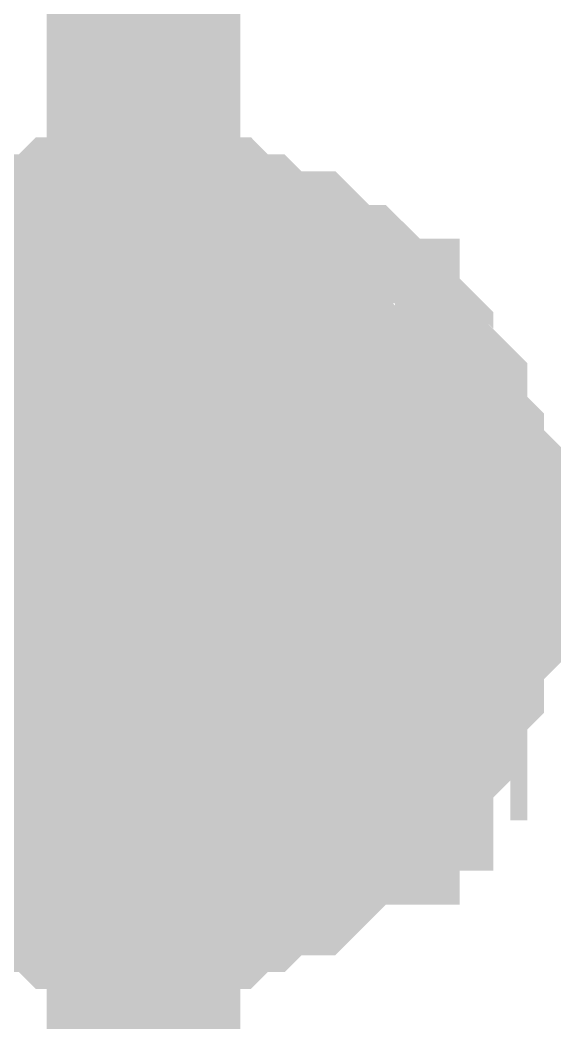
# Model space of a CAD drawing. Header units: inches. Extents: x 0 to 841, y 0 to 594.
# Drawn here: x 424.83 to 425.667, y 121.775 to 123.328 of the extents above; entities that cross this region are included whole.
import ezdxf

# ---------------------------------------------------------------- set-up
doc = ezdxf.new("R2010")
doc.units = ezdxf.units.IN
doc.layers.add('Sheet', color=255, linetype='Continuous')

msp = doc.modelspace()

# ---------------------------------------------------------------- linework, layer by layer
at = {"layer": 'Sheet'}
for points in [[(425.0207, 142.49, 0.2997, 0.2997, 0), (425.0207, 137.499, 0.2997, 0.2997, 0), (425.0207, 132.482, 0.2997, 0.2997, 0), (425.0207, 127.491, 0.2997, 0.2997, 0), (425.0207, 122.5001, 0.2997, 0.2997, 0), (425.0207, 117.483, 0.2997, 0.2997, 0), (425.0207, 112.4921, 0.2997, 0.2997, 0), (422.5121, 112.4921, 0.2997, 0.2997, 0)], [(424.6548, 122.8398, 0.2997, 0.2997, 0), (424.681, 122.8659, 0.2997, 0.2997, 0), (424.681, 122.892, 0.2997, 0.2997, 0), (424.7071, 122.892, 0.2997, 0.2997, 0), (424.7332, 122.9182, 0.2997, 0.2997, 0), (424.7594, 122.9182, 0.2997, 0.2997, 0), (424.7594, 122.9443, 0.2997, 0.2997, 0), (424.7855, 122.9443, 0.2997, 0.2997, 0), (424.8116, 122.9443, 0.2997, 0.2997, 0), (424.8377, 122.9704, 0.2997, 0.2997, 0), (424.8639, 122.9704, 0.2997, 0.2997, 0), (424.89, 122.9704, 0.2997, 0.2997, 0), (424.9161, 122.9966, 0.2997, 0.2997, 0), (424.9423, 122.9966, 0.2997, 0.2997, 0), (424.9684, 122.9966, 0.2997, 0.2997, 0), (424.9945, 122.9966, 0.2997, 0.2997, 0), (425.0207, 122.9966, 0.2997, 0.2997, 0)], [(424.6548, 122.8398, 0.2997, 0.2997, 0), (424.681, 122.8659, 0.2997, 0.2997, 0), (424.681, 122.892, 0.2997, 0.2997, 0), (424.7071, 122.892, 0.2997, 0.2997, 0), (424.7332, 122.9182, 0.2997, 0.2997, 0), (424.7594, 122.9182, 0.2997, 0.2997, 0), (424.7594, 122.9443, 0.2997, 0.2997, 0), (424.7855, 122.9443, 0.2997, 0.2997, 0), (424.8116, 122.9443, 0.2997, 0.2997, 0), (424.8377, 122.9704, 0.2997, 0.2997, 0), (424.8639, 122.9704, 0.2997, 0.2997, 0), (424.89, 122.9704, 0.2997, 0.2997, 0), (424.9161, 122.9966, 0.2997, 0.2997, 0), (424.9423, 122.9966, 0.2997, 0.2997, 0), (424.9684, 122.9966, 0.2997, 0.2997, 0), (424.9945, 122.9966, 0.2997, 0.2997, 0), (425.0207, 122.9966, 0.2997, 0.2997, 0)], [(424.6548, 122.8398, 0.2997, 0.2997, 0), (424.681, 122.8659, 0.2997, 0.2997, 0), (424.681, 122.892, 0.2997, 0.2997, 0), (424.7071, 122.892, 0.2997, 0.2997, 0), (424.7332, 122.9182, 0.2997, 0.2997, 0), (424.7594, 122.9182, 0.2997, 0.2997, 0), (424.7594, 122.9443, 0.2997, 0.2997, 0), (424.7855, 122.9443, 0.2997, 0.2997, 0), (424.8116, 122.9443, 0.2997, 0.2997, 0), (424.8377, 122.9704, 0.2997, 0.2997, 0), (424.8639, 122.9704, 0.2997, 0.2997, 0), (424.89, 122.9704, 0.2997, 0.2997, 0), (424.9161, 122.9966, 0.2997, 0.2997, 0), (424.9423, 122.9966, 0.2997, 0.2997, 0), (424.9684, 122.9966, 0.2997, 0.2997, 0), (424.9945, 122.9966, 0.2997, 0.2997, 0), (425.0207, 122.9966, 0.2997, 0.2997, 0)], [(424.6548, 122.8398, 0.2997, 0.2997, 0), (424.681, 122.8659, 0.2997, 0.2997, 0), (424.681, 122.892, 0.2997, 0.2997, 0), (424.7071, 122.892, 0.2997, 0.2997, 0), (424.7332, 122.9182, 0.2997, 0.2997, 0), (424.7594, 122.9182, 0.2997, 0.2997, 0), (424.7594, 122.9443, 0.2997, 0.2997, 0), (424.7855, 122.9443, 0.2997, 0.2997, 0), (424.8116, 122.9443, 0.2997, 0.2997, 0), (424.8377, 122.9704, 0.2997, 0.2997, 0), (424.8639, 122.9704, 0.2997, 0.2997, 0), (424.89, 122.9704, 0.2997, 0.2997, 0), (424.9161, 122.9966, 0.2997, 0.2997, 0), (424.9423, 122.9966, 0.2997, 0.2997, 0), (424.9684, 122.9966, 0.2997, 0.2997, 0), (424.9945, 122.9966, 0.2997, 0.2997, 0), (425.0207, 122.9966, 0.2997, 0.2997, 0)], [(425.0207, 122.9966, 0.2997, 0.2997, 0), (425.0207, 122.9966, 0.2997, 0.2997, 0)], [(425.0207, 122.9966, 0.2997, 0.2997, 0), (425.0468, 122.9966, 0.2997, 0.2997, 0), (425.0729, 122.9966, 0.2997, 0.2997, 0), (425.0991, 122.9966, 0.2997, 0.2997, 0), (425.1252, 122.9966, 0.2997, 0.2997, 0), (425.1513, 122.9704, 0.2997, 0.2997, 0), (425.1513, 122.9704, 0.2997, 0.2997, 0), (425.1774, 122.9704, 0.2997, 0.2997, 0), (425.2036, 122.9443, 0.2997, 0.2997, 0), (425.2297, 122.9443, 0.2997, 0.2997, 0), (425.2558, 122.9443, 0.2997, 0.2997, 0), (425.282, 122.9182, 0.2997, 0.2997, 0), (425.282, 122.9182, 0.2997, 0.2997, 0), (425.3081, 122.892, 0.2997, 0.2997, 0), (425.3342, 122.892, 0.2997, 0.2997, 0), (425.3604, 122.8659, 0.2997, 0.2997, 0), (425.3604, 122.8398, 0.2997, 0.2997, 0), (425.3865, 122.8398, 0.2997, 0.2997, 0), (425.4126, 122.8137, 0.2997, 0.2997, 0), (425.4126, 122.7875, 0.2997, 0.2997, 0), (425.4388, 122.7614, 0.2997, 0.2997, 0), (425.4388, 122.7614, 0.2997, 0.2997, 0), (425.4649, 122.7353, 0.2997, 0.2997, 0), (425.4649, 122.7091, 0.2997, 0.2997, 0), (425.4649, 122.683, 0.2997, 0.2997, 0), (425.491, 122.6569, 0.2997, 0.2997, 0), (425.491, 122.6307, 0.2997, 0.2997, 0), (425.491, 122.6307, 0.2997, 0.2997, 0), (425.5172, 122.6046, 0.2997, 0.2997, 0), (425.5172, 122.5785, 0.2997, 0.2997, 0), (425.5172, 122.5523, 0.2997, 0.2997, 0), (425.5172, 122.5262, 0.2997, 0.2997, 0), (425.5172, 122.5001, 0.2997, 0.2997, 0)], [(425.0207, 122.9966, 0.2997, 0.2997, 0), (425.0207, 122.9966, 0.2997, 0.2997, 0)], [(425.0207, 122.9966, 0.2997, 0.2997, 0), (425.0468, 122.9966, 0.2997, 0.2997, 0), (425.0729, 122.9966, 0.2997, 0.2997, 0), (425.0991, 122.9966, 0.2997, 0.2997, 0), (425.1252, 122.9966, 0.2997, 0.2997, 0), (425.1513, 122.9704, 0.2997, 0.2997, 0), (425.1513, 122.9704, 0.2997, 0.2997, 0), (425.1774, 122.9704, 0.2997, 0.2997, 0), (425.2036, 122.9443, 0.2997, 0.2997, 0), (425.2297, 122.9443, 0.2997, 0.2997, 0), (425.2558, 122.9443, 0.2997, 0.2997, 0), (425.282, 122.9182, 0.2997, 0.2997, 0), (425.282, 122.9182, 0.2997, 0.2997, 0), (425.3081, 122.892, 0.2997, 0.2997, 0), (425.3342, 122.892, 0.2997, 0.2997, 0), (425.3604, 122.8659, 0.2997, 0.2997, 0), (425.3604, 122.8398, 0.2997, 0.2997, 0), (425.3865, 122.8398, 0.2997, 0.2997, 0), (425.4126, 122.8137, 0.2997, 0.2997, 0), (425.4126, 122.7875, 0.2997, 0.2997, 0), (425.4388, 122.7614, 0.2997, 0.2997, 0), (425.4388, 122.7614, 0.2997, 0.2997, 0), (425.4649, 122.7353, 0.2997, 0.2997, 0), (425.4649, 122.7091, 0.2997, 0.2997, 0), (425.4649, 122.683, 0.2997, 0.2997, 0), (425.491, 122.6569, 0.2997, 0.2997, 0), (425.491, 122.6307, 0.2997, 0.2997, 0), (425.491, 122.6307, 0.2997, 0.2997, 0), (425.5172, 122.6046, 0.2997, 0.2997, 0), (425.5172, 122.5785, 0.2997, 0.2997, 0), (425.5172, 122.5523, 0.2997, 0.2997, 0), (425.5172, 122.5262, 0.2997, 0.2997, 0), (425.5172, 122.5001, 0.2997, 0.2997, 0)], [(425.0207, 122.9966, 0.2997, 0.2997, 0), (425.0207, 122.9966, 0.2997, 0.2997, 0)], [(425.0207, 122.9966, 0.2997, 0.2997, 0), (425.0468, 122.9966, 0.2997, 0.2997, 0), (425.0729, 122.9966, 0.2997, 0.2997, 0), (425.0991, 122.9966, 0.2997, 0.2997, 0), (425.1252, 122.9966, 0.2997, 0.2997, 0), (425.1513, 122.9704, 0.2997, 0.2997, 0), (425.1513, 122.9704, 0.2997, 0.2997, 0), (425.1774, 122.9704, 0.2997, 0.2997, 0), (425.2036, 122.9443, 0.2997, 0.2997, 0), (425.2297, 122.9443, 0.2997, 0.2997, 0), (425.2558, 122.9443, 0.2997, 0.2997, 0), (425.282, 122.9182, 0.2997, 0.2997, 0), (425.282, 122.9182, 0.2997, 0.2997, 0), (425.3081, 122.892, 0.2997, 0.2997, 0), (425.3342, 122.892, 0.2997, 0.2997, 0), (425.3604, 122.8659, 0.2997, 0.2997, 0), (425.3604, 122.8398, 0.2997, 0.2997, 0), (425.3865, 122.8398, 0.2997, 0.2997, 0), (425.4126, 122.8137, 0.2997, 0.2997, 0), (425.4126, 122.7875, 0.2997, 0.2997, 0), (425.4388, 122.7614, 0.2997, 0.2997, 0), (425.4388, 122.7614, 0.2997, 0.2997, 0), (425.4649, 122.7353, 0.2997, 0.2997, 0), (425.4649, 122.7091, 0.2997, 0.2997, 0), (425.4649, 122.683, 0.2997, 0.2997, 0), (425.491, 122.6569, 0.2997, 0.2997, 0), (425.491, 122.6307, 0.2997, 0.2997, 0), (425.491, 122.6307, 0.2997, 0.2997, 0), (425.5172, 122.6046, 0.2997, 0.2997, 0), (425.5172, 122.5785, 0.2997, 0.2997, 0), (425.5172, 122.5523, 0.2997, 0.2997, 0), (425.5172, 122.5262, 0.2997, 0.2997, 0), (425.5172, 122.5001, 0.2997, 0.2997, 0)], [(425.0207, 122.9966, 0.2997, 0.2997, 0), (425.0207, 122.9966, 0.2997, 0.2997, 0)], [(425.0207, 122.9966, 0.2997, 0.2997, 0), (425.0468, 122.9966, 0.2997, 0.2997, 0), (425.0729, 122.9966, 0.2997, 0.2997, 0), (425.0991, 122.9966, 0.2997, 0.2997, 0), (425.1252, 122.9966, 0.2997, 0.2997, 0), (425.1513, 122.9704, 0.2997, 0.2997, 0), (425.1513, 122.9704, 0.2997, 0.2997, 0), (425.1774, 122.9704, 0.2997, 0.2997, 0), (425.2036, 122.9443, 0.2997, 0.2997, 0), (425.2297, 122.9443, 0.2997, 0.2997, 0), (425.2558, 122.9443, 0.2997, 0.2997, 0), (425.282, 122.9182, 0.2997, 0.2997, 0), (425.282, 122.9182, 0.2997, 0.2997, 0), (425.3081, 122.892, 0.2997, 0.2997, 0), (425.3342, 122.892, 0.2997, 0.2997, 0), (425.3604, 122.8659, 0.2997, 0.2997, 0), (425.3604, 122.8398, 0.2997, 0.2997, 0), (425.3865, 122.8398, 0.2997, 0.2997, 0), (425.4126, 122.8137, 0.2997, 0.2997, 0), (425.4126, 122.7875, 0.2997, 0.2997, 0), (425.4388, 122.7614, 0.2997, 0.2997, 0), (425.4388, 122.7614, 0.2997, 0.2997, 0), (425.4649, 122.7353, 0.2997, 0.2997, 0), (425.4649, 122.7091, 0.2997, 0.2997, 0), (425.4649, 122.683, 0.2997, 0.2997, 0), (425.491, 122.6569, 0.2997, 0.2997, 0), (425.491, 122.6307, 0.2997, 0.2997, 0), (425.491, 122.6307, 0.2997, 0.2997, 0), (425.5172, 122.6046, 0.2997, 0.2997, 0), (425.5172, 122.5785, 0.2997, 0.2997, 0), (425.5172, 122.5523, 0.2997, 0.2997, 0), (425.5172, 122.5262, 0.2997, 0.2997, 0), (425.5172, 122.5001, 0.2997, 0.2997, 0)], [(424.7594, 122.9443, 0.0991, 0.0991, 0), (424.7855, 122.9443, 0.0991, 0.0991, 0), (424.8116, 122.9443, 0.0991, 0.0991, 0), (424.8377, 122.9704, 0.0991, 0.0991, 0), (424.8639, 122.9704, 0.0991, 0.0991, 0), (424.89, 122.9704, 0.0991, 0.0991, 0), (424.9161, 122.9966, 0.0991, 0.0991, 0), (424.9423, 122.9966, 0.0991, 0.0991, 0), (424.9684, 122.9966, 0.0991, 0.0991, 0), (424.9945, 122.9966, 0.0991, 0.0991, 0), (425.0207, 122.9966, 0.0991, 0.0991, 0)], [(424.7594, 122.9443, 0.0991, 0.0991, 0), (424.7855, 122.9443, 0.0991, 0.0991, 0), (424.8116, 122.9443, 0.0991, 0.0991, 0), (424.8377, 122.9704, 0.0991, 0.0991, 0), (424.8639, 122.9704, 0.0991, 0.0991, 0), (424.89, 122.9704, 0.0991, 0.0991, 0), (424.9161, 122.9966, 0.0991, 0.0991, 0), (424.9423, 122.9966, 0.0991, 0.0991, 0), (424.9684, 122.9966, 0.0991, 0.0991, 0), (424.9945, 122.9966, 0.0991, 0.0991, 0), (425.0207, 122.9966, 0.0991, 0.0991, 0)], [(424.7594, 122.9443, 0.0991, 0.0991, 0), (424.7855, 122.9443, 0.0991, 0.0991, 0), (424.8116, 122.9443, 0.0991, 0.0991, 0), (424.8377, 122.9704, 0.0991, 0.0991, 0), (424.8639, 122.9704, 0.0991, 0.0991, 0), (424.89, 122.9704, 0.0991, 0.0991, 0), (424.9161, 122.9966, 0.0991, 0.0991, 0), (424.9423, 122.9966, 0.0991, 0.0991, 0), (424.9684, 122.9966, 0.0991, 0.0991, 0), (424.9945, 122.9966, 0.0991, 0.0991, 0), (425.0207, 122.9966, 0.0991, 0.0991, 0)], [(424.7594, 122.9443, 0.0991, 0.0991, 0), (424.7855, 122.9443, 0.0991, 0.0991, 0), (424.8116, 122.9443, 0.0991, 0.0991, 0), (424.8377, 122.9704, 0.0991, 0.0991, 0), (424.8639, 122.9704, 0.0991, 0.0991, 0), (424.89, 122.9704, 0.0991, 0.0991, 0), (424.9161, 122.9966, 0.0991, 0.0991, 0), (424.9423, 122.9966, 0.0991, 0.0991, 0), (424.9684, 122.9966, 0.0991, 0.0991, 0), (424.9945, 122.9966, 0.0991, 0.0991, 0), (425.0207, 122.9966, 0.0991, 0.0991, 0)], [(425.0207, 122.9966, 0.0991, 0.0991, 0), (425.0207, 122.9966, 0.0991, 0.0991, 0)], [(425.0207, 122.9966, 0.0991, 0.0991, 0), (425.0468, 122.9966, 0.0991, 0.0991, 0), (425.0729, 122.9966, 0.0991, 0.0991, 0), (425.0991, 122.9966, 0.0991, 0.0991, 0), (425.1252, 122.9966, 0.0991, 0.0991, 0), (425.1513, 122.9704, 0.0991, 0.0991, 0), (425.1513, 122.9704, 0.0991, 0.0991, 0), (425.1774, 122.9704, 0.0991, 0.0991, 0), (425.2036, 122.9443, 0.0991, 0.0991, 0), (425.2297, 122.9443, 0.0991, 0.0991, 0), (425.2558, 122.9443, 0.0991, 0.0991, 0), (425.282, 122.9182, 0.0991, 0.0991, 0), (425.282, 122.9182, 0.0991, 0.0991, 0), (425.3081, 122.892, 0.0991, 0.0991, 0), (425.3342, 122.892, 0.0991, 0.0991, 0), (425.3604, 122.8659, 0.0991, 0.0991, 0), (425.3604, 122.8398, 0.0991, 0.0991, 0), (425.3865, 122.8398, 0.0991, 0.0991, 0), (425.4126, 122.8137, 0.0991, 0.0991, 0), (425.4126, 122.7875, 0.0991, 0.0991, 0), (425.4388, 122.7614, 0.0991, 0.0991, 0), (425.4388, 122.7614, 0.0991, 0.0991, 0), (425.4649, 122.7353, 0.0991, 0.0991, 0), (425.4649, 122.7091, 0.0991, 0.0991, 0), (425.4649, 122.683, 0.0991, 0.0991, 0), (425.491, 122.6569, 0.0991, 0.0991, 0), (425.491, 122.6307, 0.0991, 0.0991, 0), (425.491, 122.6307, 0.0991, 0.0991, 0), (425.5172, 122.6046, 0.0991, 0.0991, 0), (425.5172, 122.5785, 0.0991, 0.0991, 0), (425.5172, 122.5523, 0.0991, 0.0991, 0), (425.5172, 122.5262, 0.0991, 0.0991, 0), (425.5172, 122.5001, 0.0991, 0.0991, 0)], [(425.0207, 122.9966, 0.0991, 0.0991, 0), (425.0207, 122.9966, 0.0991, 0.0991, 0)], [(425.0207, 122.9966, 0.0991, 0.0991, 0), (425.0468, 122.9966, 0.0991, 0.0991, 0), (425.0729, 122.9966, 0.0991, 0.0991, 0), (425.0991, 122.9966, 0.0991, 0.0991, 0), (425.1252, 122.9966, 0.0991, 0.0991, 0), (425.1513, 122.9704, 0.0991, 0.0991, 0), (425.1513, 122.9704, 0.0991, 0.0991, 0), (425.1774, 122.9704, 0.0991, 0.0991, 0), (425.2036, 122.9443, 0.0991, 0.0991, 0), (425.2297, 122.9443, 0.0991, 0.0991, 0), (425.2558, 122.9443, 0.0991, 0.0991, 0), (425.282, 122.9182, 0.0991, 0.0991, 0), (425.282, 122.9182, 0.0991, 0.0991, 0), (425.3081, 122.892, 0.0991, 0.0991, 0), (425.3342, 122.892, 0.0991, 0.0991, 0), (425.3604, 122.8659, 0.0991, 0.0991, 0), (425.3604, 122.8398, 0.0991, 0.0991, 0), (425.3865, 122.8398, 0.0991, 0.0991, 0), (425.4126, 122.8137, 0.0991, 0.0991, 0), (425.4126, 122.7875, 0.0991, 0.0991, 0), (425.4388, 122.7614, 0.0991, 0.0991, 0), (425.4388, 122.7614, 0.0991, 0.0991, 0), (425.4649, 122.7353, 0.0991, 0.0991, 0), (425.4649, 122.7091, 0.0991, 0.0991, 0), (425.4649, 122.683, 0.0991, 0.0991, 0), (425.491, 122.6569, 0.0991, 0.0991, 0), (425.491, 122.6307, 0.0991, 0.0991, 0), (425.491, 122.6307, 0.0991, 0.0991, 0), (425.5172, 122.6046, 0.0991, 0.0991, 0), (425.5172, 122.5785, 0.0991, 0.0991, 0), (425.5172, 122.5523, 0.0991, 0.0991, 0), (425.5172, 122.5262, 0.0991, 0.0991, 0), (425.5172, 122.5001, 0.0991, 0.0991, 0)], [(425.0207, 122.9966, 0.0991, 0.0991, 0), (425.0207, 122.9966, 0.0991, 0.0991, 0)], [(425.0207, 122.9966, 0.0991, 0.0991, 0), (425.0468, 122.9966, 0.0991, 0.0991, 0), (425.0729, 122.9966, 0.0991, 0.0991, 0), (425.0991, 122.9966, 0.0991, 0.0991, 0), (425.1252, 122.9966, 0.0991, 0.0991, 0), (425.1513, 122.9704, 0.0991, 0.0991, 0), (425.1513, 122.9704, 0.0991, 0.0991, 0), (425.1774, 122.9704, 0.0991, 0.0991, 0), (425.2036, 122.9443, 0.0991, 0.0991, 0), (425.2297, 122.9443, 0.0991, 0.0991, 0), (425.2558, 122.9443, 0.0991, 0.0991, 0), (425.282, 122.9182, 0.0991, 0.0991, 0), (425.282, 122.9182, 0.0991, 0.0991, 0), (425.3081, 122.892, 0.0991, 0.0991, 0), (425.3342, 122.892, 0.0991, 0.0991, 0), (425.3604, 122.8659, 0.0991, 0.0991, 0), (425.3604, 122.8398, 0.0991, 0.0991, 0), (425.3865, 122.8398, 0.0991, 0.0991, 0), (425.4126, 122.8137, 0.0991, 0.0991, 0), (425.4126, 122.7875, 0.0991, 0.0991, 0), (425.4388, 122.7614, 0.0991, 0.0991, 0), (425.4388, 122.7614, 0.0991, 0.0991, 0), (425.4649, 122.7353, 0.0991, 0.0991, 0), (425.4649, 122.7091, 0.0991, 0.0991, 0), (425.4649, 122.683, 0.0991, 0.0991, 0), (425.491, 122.6569, 0.0991, 0.0991, 0), (425.491, 122.6307, 0.0991, 0.0991, 0), (425.491, 122.6307, 0.0991, 0.0991, 0), (425.5172, 122.6046, 0.0991, 0.0991, 0), (425.5172, 122.5785, 0.0991, 0.0991, 0), (425.5172, 122.5523, 0.0991, 0.0991, 0), (425.5172, 122.5262, 0.0991, 0.0991, 0), (425.5172, 122.5001, 0.0991, 0.0991, 0)], [(425.0207, 122.9966, 0.0991, 0.0991, 0), (425.0207, 122.9966, 0.0991, 0.0991, 0)], [(425.0207, 122.9966, 0.0991, 0.0991, 0), (425.0468, 122.9966, 0.0991, 0.0991, 0), (425.0729, 122.9966, 0.0991, 0.0991, 0), (425.0991, 122.9966, 0.0991, 0.0991, 0), (425.1252, 122.9966, 0.0991, 0.0991, 0), (425.1513, 122.9704, 0.0991, 0.0991, 0), (425.1513, 122.9704, 0.0991, 0.0991, 0), (425.1774, 122.9704, 0.0991, 0.0991, 0), (425.2036, 122.9443, 0.0991, 0.0991, 0), (425.2297, 122.9443, 0.0991, 0.0991, 0), (425.2558, 122.9443, 0.0991, 0.0991, 0), (425.282, 122.9182, 0.0991, 0.0991, 0), (425.282, 122.9182, 0.0991, 0.0991, 0), (425.3081, 122.892, 0.0991, 0.0991, 0), (425.3342, 122.892, 0.0991, 0.0991, 0), (425.3604, 122.8659, 0.0991, 0.0991, 0), (425.3604, 122.8398, 0.0991, 0.0991, 0), (425.3865, 122.8398, 0.0991, 0.0991, 0), (425.4126, 122.8137, 0.0991, 0.0991, 0), (425.4126, 122.7875, 0.0991, 0.0991, 0), (425.4388, 122.7614, 0.0991, 0.0991, 0), (425.4388, 122.7614, 0.0991, 0.0991, 0), (425.4649, 122.7353, 0.0991, 0.0991, 0), (425.4649, 122.7091, 0.0991, 0.0991, 0), (425.4649, 122.683, 0.0991, 0.0991, 0), (425.491, 122.6569, 0.0991, 0.0991, 0), (425.491, 122.6307, 0.0991, 0.0991, 0), (425.491, 122.6307, 0.0991, 0.0991, 0), (425.5172, 122.6046, 0.0991, 0.0991, 0), (425.5172, 122.5785, 0.0991, 0.0991, 0), (425.5172, 122.5523, 0.0991, 0.0991, 0), (425.5172, 122.5262, 0.0991, 0.0991, 0), (425.5172, 122.5001, 0.0991, 0.0991, 0)], [(422.5121, 122.5001, 0.2997, 0.2997, 0), (425.0207, 122.5001, 0.2997, 0.2997, 0)], [(425.5172, 122.5001, 0.2997, 0.2997, 0), (425.5172, 122.474, 0.2997, 0.2997, 0), (425.5172, 122.4478, 0.2997, 0.2997, 0), (425.5172, 122.4217, 0.2997, 0.2997, 0), (425.5172, 122.3956, 0.2997, 0.2997, 0), (425.491, 122.3694, 0.2997, 0.2997, 0), (425.491, 122.3433, 0.2997, 0.2997, 0), (425.491, 122.3172, 0.2997, 0.2997, 0), (425.4649, 122.291, 0.2997, 0.2997, 0), (425.4649, 122.2649, 0.2997, 0.2997, 0), (425.4649, 122.2388, 0.2997, 0.2997, 0), (425.4388, 122.2388, 0.2997, 0.2997, 0), (425.4388, 122.2127, 0.2997, 0.2997, 0), (425.4126, 122.1865, 0.2997, 0.2997, 0), (425.4126, 122.1604, 0.2997, 0.2997, 0), (425.3865, 122.1604, 0.2997, 0.2997, 0), (425.3604, 122.1343, 0.2997, 0.2997, 0), (425.3604, 122.1081, 0.2997, 0.2997, 0), (425.3342, 122.1081, 0.2997, 0.2997, 0), (425.3081, 122.082, 0.2997, 0.2997, 0), (425.282, 122.0559, 0.2997, 0.2997, 0), (425.282, 122.0559, 0.2997, 0.2997, 0), (425.2558, 122.0297, 0.2997, 0.2997, 0), (425.2297, 122.0297, 0.2997, 0.2997, 0), (425.2036, 122.0297, 0.2997, 0.2997, 0), (425.1774, 122.0036, 0.2997, 0.2997, 0), (425.1513, 122.0036, 0.2997, 0.2997, 0), (425.1513, 122.0036, 0.2997, 0.2997, 0), (425.1252, 121.9775, 0.2997, 0.2997, 0), (425.0991, 121.9775, 0.2997, 0.2997, 0), (425.0729, 121.9775, 0.2997, 0.2997, 0), (425.0468, 121.9775, 0.2997, 0.2997, 0), (425.0207, 121.9775, 0.2997, 0.2997, 0)], [(425.5172, 122.5001, 0.2997, 0.2997, 0), (425.5172, 122.474, 0.2997, 0.2997, 0), (425.5172, 122.4478, 0.2997, 0.2997, 0), (425.5172, 122.4217, 0.2997, 0.2997, 0), (425.5172, 122.3956, 0.2997, 0.2997, 0), (425.491, 122.3694, 0.2997, 0.2997, 0), (425.491, 122.3433, 0.2997, 0.2997, 0), (425.491, 122.3172, 0.2997, 0.2997, 0), (425.4649, 122.291, 0.2997, 0.2997, 0), (425.4649, 122.2649, 0.2997, 0.2997, 0), (425.4649, 122.2388, 0.2997, 0.2997, 0), (425.4388, 122.2388, 0.2997, 0.2997, 0), (425.4388, 122.2127, 0.2997, 0.2997, 0), (425.4126, 122.1865, 0.2997, 0.2997, 0), (425.4126, 122.1604, 0.2997, 0.2997, 0), (425.3865, 122.1604, 0.2997, 0.2997, 0), (425.3604, 122.1343, 0.2997, 0.2997, 0), (425.3604, 122.1081, 0.2997, 0.2997, 0), (425.3342, 122.1081, 0.2997, 0.2997, 0), (425.3081, 122.082, 0.2997, 0.2997, 0), (425.282, 122.0559, 0.2997, 0.2997, 0), (425.282, 122.0559, 0.2997, 0.2997, 0), (425.2558, 122.0297, 0.2997, 0.2997, 0), (425.2297, 122.0297, 0.2997, 0.2997, 0), (425.2036, 122.0297, 0.2997, 0.2997, 0), (425.1774, 122.0036, 0.2997, 0.2997, 0), (425.1513, 122.0036, 0.2997, 0.2997, 0), (425.1513, 122.0036, 0.2997, 0.2997, 0), (425.1252, 121.9775, 0.2997, 0.2997, 0), (425.0991, 121.9775, 0.2997, 0.2997, 0), (425.0729, 121.9775, 0.2997, 0.2997, 0), (425.0468, 121.9775, 0.2997, 0.2997, 0), (425.0207, 121.9775, 0.2997, 0.2997, 0)], [(425.5172, 122.5001, 0.2997, 0.2997, 0), (425.5172, 122.474, 0.2997, 0.2997, 0), (425.5172, 122.4478, 0.2997, 0.2997, 0), (425.5172, 122.4217, 0.2997, 0.2997, 0), (425.5172, 122.3956, 0.2997, 0.2997, 0), (425.491, 122.3694, 0.2997, 0.2997, 0), (425.491, 122.3433, 0.2997, 0.2997, 0), (425.491, 122.3172, 0.2997, 0.2997, 0), (425.4649, 122.291, 0.2997, 0.2997, 0), (425.4649, 122.2649, 0.2997, 0.2997, 0), (425.4649, 122.2388, 0.2997, 0.2997, 0), (425.4388, 122.2388, 0.2997, 0.2997, 0), (425.4388, 122.2127, 0.2997, 0.2997, 0), (425.4126, 122.1865, 0.2997, 0.2997, 0), (425.4126, 122.1604, 0.2997, 0.2997, 0), (425.3865, 122.1604, 0.2997, 0.2997, 0), (425.3604, 122.1343, 0.2997, 0.2997, 0), (425.3604, 122.1081, 0.2997, 0.2997, 0), (425.3342, 122.1081, 0.2997, 0.2997, 0), (425.3081, 122.082, 0.2997, 0.2997, 0), (425.282, 122.0559, 0.2997, 0.2997, 0), (425.282, 122.0559, 0.2997, 0.2997, 0), (425.2558, 122.0297, 0.2997, 0.2997, 0), (425.2297, 122.0297, 0.2997, 0.2997, 0), (425.2036, 122.0297, 0.2997, 0.2997, 0), (425.1774, 122.0036, 0.2997, 0.2997, 0), (425.1513, 122.0036, 0.2997, 0.2997, 0), (425.1513, 122.0036, 0.2997, 0.2997, 0), (425.1252, 121.9775, 0.2997, 0.2997, 0), (425.0991, 121.9775, 0.2997, 0.2997, 0), (425.0729, 121.9775, 0.2997, 0.2997, 0), (425.0468, 121.9775, 0.2997, 0.2997, 0), (425.0207, 121.9775, 0.2997, 0.2997, 0)], [(425.5172, 122.5001, 0.2997, 0.2997, 0), (425.5172, 122.474, 0.2997, 0.2997, 0), (425.5172, 122.4478, 0.2997, 0.2997, 0), (425.5172, 122.4217, 0.2997, 0.2997, 0), (425.5172, 122.3956, 0.2997, 0.2997, 0), (425.491, 122.3694, 0.2997, 0.2997, 0), (425.491, 122.3433, 0.2997, 0.2997, 0), (425.491, 122.3172, 0.2997, 0.2997, 0), (425.4649, 122.291, 0.2997, 0.2997, 0), (425.4649, 122.2649, 0.2997, 0.2997, 0), (425.4649, 122.2388, 0.2997, 0.2997, 0), (425.4388, 122.2388, 0.2997, 0.2997, 0), (425.4388, 122.2127, 0.2997, 0.2997, 0), (425.4126, 122.1865, 0.2997, 0.2997, 0), (425.4126, 122.1604, 0.2997, 0.2997, 0), (425.3865, 122.1604, 0.2997, 0.2997, 0), (425.3604, 122.1343, 0.2997, 0.2997, 0), (425.3604, 122.1081, 0.2997, 0.2997, 0), (425.3342, 122.1081, 0.2997, 0.2997, 0), (425.3081, 122.082, 0.2997, 0.2997, 0), (425.282, 122.0559, 0.2997, 0.2997, 0), (425.282, 122.0559, 0.2997, 0.2997, 0), (425.2558, 122.0297, 0.2997, 0.2997, 0), (425.2297, 122.0297, 0.2997, 0.2997, 0), (425.2036, 122.0297, 0.2997, 0.2997, 0), (425.1774, 122.0036, 0.2997, 0.2997, 0), (425.1513, 122.0036, 0.2997, 0.2997, 0), (425.1513, 122.0036, 0.2997, 0.2997, 0), (425.1252, 121.9775, 0.2997, 0.2997, 0), (425.0991, 121.9775, 0.2997, 0.2997, 0), (425.0729, 121.9775, 0.2997, 0.2997, 0), (425.0468, 121.9775, 0.2997, 0.2997, 0), (425.0207, 121.9775, 0.2997, 0.2997, 0)], [(425.5172, 122.5001, 0.2997, 0.2997, 0), (425.5172, 122.5001, 0.2997, 0.2997, 0), (425.5172, 122.5001, 0.2997, 0.2997, 0), (425.5172, 122.5001, 0.2997, 0.2997, 0), (425.5172, 122.5001, 0.2997, 0.2997, 0), (425.5172, 122.5001, 0.2997, 0.2997, 0), (425.5172, 122.5001, 0.2997, 0.2997, 0), (425.5172, 122.5001, 0.2997, 0.2997, 0), (425.5172, 122.5001, 0.2997, 0.2997, 0), (425.5172, 122.5001, 0.2997, 0.2997, 0), (425.5172, 122.5001, 0.2997, 0.2997, 0), (425.5172, 122.5001, 0.2997, 0.2997, 0), (425.5172, 122.5001, 0.2997, 0.2997, 0), (425.5172, 122.5001, 0.2997, 0.2997, 0), (425.5172, 122.5001, 0.2997, 0.2997, 0), (425.5172, 122.5001, 0.2997, 0.2997, 0), (425.5172, 122.5001, 0.2997, 0.2997, 0), (425.5172, 122.5001, 0.2997, 0.2997, 0), (425.5172, 122.5001, 0.2997, 0.2997, 0), (425.5172, 122.5001, 0.2997, 0.2997, 0), (425.5172, 122.5001, 0.2997, 0.2997, 0), (425.5172, 122.5001, 0.2997, 0.2997, 0), (425.5172, 122.5001, 0.2997, 0.2997, 0), (425.5172, 122.5001, 0.2997, 0.2997, 0), (425.5172, 122.5001, 0.2997, 0.2997, 0), (425.5172, 122.5001, 0.2997, 0.2997, 0), (425.5172, 122.5001, 0.2997, 0.2997, 0), (425.5172, 122.5001, 0.2997, 0.2997, 0), (425.5172, 122.5001, 0.2997, 0.2997, 0), (425.5172, 122.5001, 0.2997, 0.2997, 0), (425.5172, 122.5001, 0.2997, 0.2997, 0), (425.5172, 122.5001, 0.2997, 0.2997, 0), (425.5172, 122.5001, 0.2997, 0.2997, 0)], [(425.5172, 122.5001, 0.2997, 0.2997, 0), (425.5172, 122.5001, 0.2997, 0.2997, 0)], [(425.5172, 122.5001, 0.2997, 0.2997, 0), (425.5172, 122.5001, 0.2997, 0.2997, 0), (425.5172, 122.5001, 0.2997, 0.2997, 0), (425.5172, 122.5001, 0.2997, 0.2997, 0), (425.5172, 122.5001, 0.2997, 0.2997, 0), (425.5172, 122.5001, 0.2997, 0.2997, 0), (425.5172, 122.5001, 0.2997, 0.2997, 0), (425.5172, 122.5001, 0.2997, 0.2997, 0), (425.5172, 122.5001, 0.2997, 0.2997, 0), (425.5172, 122.5001, 0.2997, 0.2997, 0), (425.5172, 122.5001, 0.2997, 0.2997, 0), (425.5172, 122.5001, 0.2997, 0.2997, 0), (425.5172, 122.5001, 0.2997, 0.2997, 0), (425.5172, 122.5001, 0.2997, 0.2997, 0), (425.5172, 122.5001, 0.2997, 0.2997, 0), (425.5172, 122.5001, 0.2997, 0.2997, 0), (425.5172, 122.5001, 0.2997, 0.2997, 0), (425.5172, 122.5001, 0.2997, 0.2997, 0), (425.5172, 122.5001, 0.2997, 0.2997, 0), (425.5172, 122.5001, 0.2997, 0.2997, 0), (425.5172, 122.5001, 0.2997, 0.2997, 0), (425.5172, 122.5001, 0.2997, 0.2997, 0), (425.5172, 122.5001, 0.2997, 0.2997, 0), (425.5172, 122.5001, 0.2997, 0.2997, 0), (425.5172, 122.5001, 0.2997, 0.2997, 0), (425.5172, 122.5001, 0.2997, 0.2997, 0), (425.5172, 122.5001, 0.2997, 0.2997, 0), (425.5172, 122.5001, 0.2997, 0.2997, 0), (425.5172, 122.5001, 0.2997, 0.2997, 0), (425.5172, 122.5001, 0.2997, 0.2997, 0), (425.5172, 122.5001, 0.2997, 0.2997, 0), (425.5172, 122.5001, 0.2997, 0.2997, 0), (425.5172, 122.5001, 0.2997, 0.2997, 0)], [(425.5172, 122.5001, 0.2997, 0.2997, 0), (425.5172, 122.5001, 0.2997, 0.2997, 0)], [(425.5172, 122.5001, 0.2997, 0.2997, 0), (425.5172, 122.5001, 0.2997, 0.2997, 0), (425.5172, 122.5001, 0.2997, 0.2997, 0), (425.5172, 122.5001, 0.2997, 0.2997, 0), (425.5172, 122.5001, 0.2997, 0.2997, 0), (425.5172, 122.5001, 0.2997, 0.2997, 0), (425.5172, 122.5001, 0.2997, 0.2997, 0), (425.5172, 122.5001, 0.2997, 0.2997, 0), (425.5172, 122.5001, 0.2997, 0.2997, 0), (425.5172, 122.5001, 0.2997, 0.2997, 0), (425.5172, 122.5001, 0.2997, 0.2997, 0), (425.5172, 122.5001, 0.2997, 0.2997, 0), (425.5172, 122.5001, 0.2997, 0.2997, 0), (425.5172, 122.5001, 0.2997, 0.2997, 0), (425.5172, 122.5001, 0.2997, 0.2997, 0), (425.5172, 122.5001, 0.2997, 0.2997, 0), (425.5172, 122.5001, 0.2997, 0.2997, 0), (425.5172, 122.5001, 0.2997, 0.2997, 0), (425.5172, 122.5001, 0.2997, 0.2997, 0), (425.5172, 122.5001, 0.2997, 0.2997, 0), (425.5172, 122.5001, 0.2997, 0.2997, 0), (425.5172, 122.5001, 0.2997, 0.2997, 0), (425.5172, 122.5001, 0.2997, 0.2997, 0), (425.5172, 122.5001, 0.2997, 0.2997, 0), (425.5172, 122.5001, 0.2997, 0.2997, 0), (425.5172, 122.5001, 0.2997, 0.2997, 0), (425.5172, 122.5001, 0.2997, 0.2997, 0), (425.5172, 122.5001, 0.2997, 0.2997, 0), (425.5172, 122.5001, 0.2997, 0.2997, 0), (425.5172, 122.5001, 0.2997, 0.2997, 0), (425.5172, 122.5001, 0.2997, 0.2997, 0), (425.5172, 122.5001, 0.2997, 0.2997, 0), (425.5172, 122.5001, 0.2997, 0.2997, 0)], [(425.5172, 122.5001, 0.2997, 0.2997, 0), (425.5172, 122.5001, 0.2997, 0.2997, 0)], [(425.5172, 122.5001, 0.2997, 0.2997, 0), (425.5172, 122.5001, 0.2997, 0.2997, 0), (425.5172, 122.5001, 0.2997, 0.2997, 0), (425.5172, 122.5001, 0.2997, 0.2997, 0), (425.5172, 122.5001, 0.2997, 0.2997, 0), (425.5172, 122.5001, 0.2997, 0.2997, 0), (425.5172, 122.5001, 0.2997, 0.2997, 0), (425.5172, 122.5001, 0.2997, 0.2997, 0), (425.5172, 122.5001, 0.2997, 0.2997, 0), (425.5172, 122.5001, 0.2997, 0.2997, 0), (425.5172, 122.5001, 0.2997, 0.2997, 0), (425.5172, 122.5001, 0.2997, 0.2997, 0), (425.5172, 122.5001, 0.2997, 0.2997, 0), (425.5172, 122.5001, 0.2997, 0.2997, 0), (425.5172, 122.5001, 0.2997, 0.2997, 0), (425.5172, 122.5001, 0.2997, 0.2997, 0), (425.5172, 122.5001, 0.2997, 0.2997, 0), (425.5172, 122.5001, 0.2997, 0.2997, 0), (425.5172, 122.5001, 0.2997, 0.2997, 0), (425.5172, 122.5001, 0.2997, 0.2997, 0), (425.5172, 122.5001, 0.2997, 0.2997, 0), (425.5172, 122.5001, 0.2997, 0.2997, 0), (425.5172, 122.5001, 0.2997, 0.2997, 0), (425.5172, 122.5001, 0.2997, 0.2997, 0), (425.5172, 122.5001, 0.2997, 0.2997, 0), (425.5172, 122.5001, 0.2997, 0.2997, 0), (425.5172, 122.5001, 0.2997, 0.2997, 0), (425.5172, 122.5001, 0.2997, 0.2997, 0), (425.5172, 122.5001, 0.2997, 0.2997, 0), (425.5172, 122.5001, 0.2997, 0.2997, 0), (425.5172, 122.5001, 0.2997, 0.2997, 0), (425.5172, 122.5001, 0.2997, 0.2997, 0), (425.5172, 122.5001, 0.2997, 0.2997, 0)], [(425.5172, 122.5001, 0.2997, 0.2997, 0), (425.5172, 122.5001, 0.2997, 0.2997, 0)], [(425.5172, 122.5001, 0.0991, 0.0991, 0), (425.5172, 122.474, 0.0991, 0.0991, 0), (425.5172, 122.4478, 0.0991, 0.0991, 0), (425.5172, 122.4217, 0.0991, 0.0991, 0), (425.5172, 122.3956, 0.0991, 0.0991, 0), (425.491, 122.3694, 0.0991, 0.0991, 0), (425.491, 122.3433, 0.0991, 0.0991, 0), (425.491, 122.3172, 0.0991, 0.0991, 0), (425.4649, 122.291, 0.0991, 0.0991, 0), (425.4649, 122.2649, 0.0991, 0.0991, 0), (425.4649, 122.2388, 0.0991, 0.0991, 0), (425.4388, 122.2388, 0.0991, 0.0991, 0), (425.4388, 122.2127, 0.0991, 0.0991, 0), (425.4126, 122.1865, 0.0991, 0.0991, 0), (425.4126, 122.1604, 0.0991, 0.0991, 0), (425.3865, 122.1604, 0.0991, 0.0991, 0), (425.3604, 122.1343, 0.0991, 0.0991, 0), (425.3604, 122.1081, 0.0991, 0.0991, 0), (425.3342, 122.1081, 0.0991, 0.0991, 0), (425.3081, 122.082, 0.0991, 0.0991, 0), (425.282, 122.0559, 0.0991, 0.0991, 0), (425.282, 122.0559, 0.0991, 0.0991, 0), (425.2558, 122.0297, 0.0991, 0.0991, 0), (425.2297, 122.0297, 0.0991, 0.0991, 0), (425.2036, 122.0297, 0.0991, 0.0991, 0), (425.1774, 122.0036, 0.0991, 0.0991, 0), (425.1513, 122.0036, 0.0991, 0.0991, 0), (425.1513, 122.0036, 0.0991, 0.0991, 0), (425.1252, 121.9775, 0.0991, 0.0991, 0), (425.0991, 121.9775, 0.0991, 0.0991, 0), (425.0729, 121.9775, 0.0991, 0.0991, 0), (425.0468, 121.9775, 0.0991, 0.0991, 0), (425.0207, 121.9775, 0.0991, 0.0991, 0)], [(425.5172, 122.5001, 0.0991, 0.0991, 0), (425.5172, 122.474, 0.0991, 0.0991, 0), (425.5172, 122.4478, 0.0991, 0.0991, 0), (425.5172, 122.4217, 0.0991, 0.0991, 0), (425.5172, 122.3956, 0.0991, 0.0991, 0), (425.491, 122.3694, 0.0991, 0.0991, 0), (425.491, 122.3433, 0.0991, 0.0991, 0), (425.491, 122.3172, 0.0991, 0.0991, 0), (425.4649, 122.291, 0.0991, 0.0991, 0), (425.4649, 122.2649, 0.0991, 0.0991, 0), (425.4649, 122.2388, 0.0991, 0.0991, 0), (425.4388, 122.2388, 0.0991, 0.0991, 0), (425.4388, 122.2127, 0.0991, 0.0991, 0), (425.4126, 122.1865, 0.0991, 0.0991, 0), (425.4126, 122.1604, 0.0991, 0.0991, 0), (425.3865, 122.1604, 0.0991, 0.0991, 0), (425.3604, 122.1343, 0.0991, 0.0991, 0), (425.3604, 122.1081, 0.0991, 0.0991, 0), (425.3342, 122.1081, 0.0991, 0.0991, 0), (425.3081, 122.082, 0.0991, 0.0991, 0), (425.282, 122.0559, 0.0991, 0.0991, 0), (425.282, 122.0559, 0.0991, 0.0991, 0), (425.2558, 122.0297, 0.0991, 0.0991, 0), (425.2297, 122.0297, 0.0991, 0.0991, 0), (425.2036, 122.0297, 0.0991, 0.0991, 0), (425.1774, 122.0036, 0.0991, 0.0991, 0), (425.1513, 122.0036, 0.0991, 0.0991, 0), (425.1513, 122.0036, 0.0991, 0.0991, 0), (425.1252, 121.9775, 0.0991, 0.0991, 0), (425.0991, 121.9775, 0.0991, 0.0991, 0), (425.0729, 121.9775, 0.0991, 0.0991, 0), (425.0468, 121.9775, 0.0991, 0.0991, 0), (425.0207, 121.9775, 0.0991, 0.0991, 0)], [(425.5172, 122.5001, 0.0991, 0.0991, 0), (425.5172, 122.474, 0.0991, 0.0991, 0), (425.5172, 122.4478, 0.0991, 0.0991, 0), (425.5172, 122.4217, 0.0991, 0.0991, 0), (425.5172, 122.3956, 0.0991, 0.0991, 0), (425.491, 122.3694, 0.0991, 0.0991, 0), (425.491, 122.3433, 0.0991, 0.0991, 0), (425.491, 122.3172, 0.0991, 0.0991, 0), (425.4649, 122.291, 0.0991, 0.0991, 0), (425.4649, 122.2649, 0.0991, 0.0991, 0), (425.4649, 122.2388, 0.0991, 0.0991, 0), (425.4388, 122.2388, 0.0991, 0.0991, 0), (425.4388, 122.2127, 0.0991, 0.0991, 0), (425.4126, 122.1865, 0.0991, 0.0991, 0), (425.4126, 122.1604, 0.0991, 0.0991, 0), (425.3865, 122.1604, 0.0991, 0.0991, 0), (425.3604, 122.1343, 0.0991, 0.0991, 0), (425.3604, 122.1081, 0.0991, 0.0991, 0), (425.3342, 122.1081, 0.0991, 0.0991, 0), (425.3081, 122.082, 0.0991, 0.0991, 0), (425.282, 122.0559, 0.0991, 0.0991, 0), (425.282, 122.0559, 0.0991, 0.0991, 0), (425.2558, 122.0297, 0.0991, 0.0991, 0), (425.2297, 122.0297, 0.0991, 0.0991, 0), (425.2036, 122.0297, 0.0991, 0.0991, 0), (425.1774, 122.0036, 0.0991, 0.0991, 0), (425.1513, 122.0036, 0.0991, 0.0991, 0), (425.1513, 122.0036, 0.0991, 0.0991, 0), (425.1252, 121.9775, 0.0991, 0.0991, 0), (425.0991, 121.9775, 0.0991, 0.0991, 0), (425.0729, 121.9775, 0.0991, 0.0991, 0), (425.0468, 121.9775, 0.0991, 0.0991, 0), (425.0207, 121.9775, 0.0991, 0.0991, 0)], [(425.5172, 122.5001, 0.0991, 0.0991, 0), (425.5172, 122.474, 0.0991, 0.0991, 0), (425.5172, 122.4478, 0.0991, 0.0991, 0), (425.5172, 122.4217, 0.0991, 0.0991, 0), (425.5172, 122.3956, 0.0991, 0.0991, 0), (425.491, 122.3694, 0.0991, 0.0991, 0), (425.491, 122.3433, 0.0991, 0.0991, 0), (425.491, 122.3172, 0.0991, 0.0991, 0), (425.4649, 122.291, 0.0991, 0.0991, 0), (425.4649, 122.2649, 0.0991, 0.0991, 0), (425.4649, 122.2388, 0.0991, 0.0991, 0), (425.4388, 122.2388, 0.0991, 0.0991, 0), (425.4388, 122.2127, 0.0991, 0.0991, 0), (425.4126, 122.1865, 0.0991, 0.0991, 0), (425.4126, 122.1604, 0.0991, 0.0991, 0), (425.3865, 122.1604, 0.0991, 0.0991, 0), (425.3604, 122.1343, 0.0991, 0.0991, 0), (425.3604, 122.1081, 0.0991, 0.0991, 0), (425.3342, 122.1081, 0.0991, 0.0991, 0), (425.3081, 122.082, 0.0991, 0.0991, 0), (425.282, 122.0559, 0.0991, 0.0991, 0), (425.282, 122.0559, 0.0991, 0.0991, 0), (425.2558, 122.0297, 0.0991, 0.0991, 0), (425.2297, 122.0297, 0.0991, 0.0991, 0), (425.2036, 122.0297, 0.0991, 0.0991, 0), (425.1774, 122.0036, 0.0991, 0.0991, 0), (425.1513, 122.0036, 0.0991, 0.0991, 0), (425.1513, 122.0036, 0.0991, 0.0991, 0), (425.1252, 121.9775, 0.0991, 0.0991, 0), (425.0991, 121.9775, 0.0991, 0.0991, 0), (425.0729, 121.9775, 0.0991, 0.0991, 0), (425.0468, 121.9775, 0.0991, 0.0991, 0), (425.0207, 121.9775, 0.0991, 0.0991, 0)], [(425.5172, 122.5001, 0.0991, 0.0991, 0), (425.5172, 122.5001, 0.0991, 0.0991, 0), (425.5172, 122.5001, 0.0991, 0.0991, 0), (425.5172, 122.5001, 0.0991, 0.0991, 0), (425.5172, 122.5001, 0.0991, 0.0991, 0), (425.5172, 122.5001, 0.0991, 0.0991, 0), (425.5172, 122.5001, 0.0991, 0.0991, 0), (425.5172, 122.5001, 0.0991, 0.0991, 0), (425.5172, 122.5001, 0.0991, 0.0991, 0), (425.5172, 122.5001, 0.0991, 0.0991, 0), (425.5172, 122.5001, 0.0991, 0.0991, 0), (425.5172, 122.5001, 0.0991, 0.0991, 0), (425.5172, 122.5001, 0.0991, 0.0991, 0), (425.5172, 122.5001, 0.0991, 0.0991, 0), (425.5172, 122.5001, 0.0991, 0.0991, 0), (425.5172, 122.5001, 0.0991, 0.0991, 0), (425.5172, 122.5001, 0.0991, 0.0991, 0), (425.5172, 122.5001, 0.0991, 0.0991, 0), (425.5172, 122.5001, 0.0991, 0.0991, 0), (425.5172, 122.5001, 0.0991, 0.0991, 0), (425.5172, 122.5001, 0.0991, 0.0991, 0), (425.5172, 122.5001, 0.0991, 0.0991, 0), (425.5172, 122.5001, 0.0991, 0.0991, 0), (425.5172, 122.5001, 0.0991, 0.0991, 0), (425.5172, 122.5001, 0.0991, 0.0991, 0), (425.5172, 122.5001, 0.0991, 0.0991, 0), (425.5172, 122.5001, 0.0991, 0.0991, 0), (425.5172, 122.5001, 0.0991, 0.0991, 0), (425.5172, 122.5001, 0.0991, 0.0991, 0), (425.5172, 122.5001, 0.0991, 0.0991, 0), (425.5172, 122.5001, 0.0991, 0.0991, 0), (425.5172, 122.5001, 0.0991, 0.0991, 0), (425.5172, 122.5001, 0.0991, 0.0991, 0)], [(425.5172, 122.5001, 0.0991, 0.0991, 0), (425.5172, 122.5001, 0.0991, 0.0991, 0)], [(425.5172, 122.5001, 0.0991, 0.0991, 0), (425.5172, 122.5001, 0.0991, 0.0991, 0), (425.5172, 122.5001, 0.0991, 0.0991, 0), (425.5172, 122.5001, 0.0991, 0.0991, 0), (425.5172, 122.5001, 0.0991, 0.0991, 0), (425.5172, 122.5001, 0.0991, 0.0991, 0), (425.5172, 122.5001, 0.0991, 0.0991, 0), (425.5172, 122.5001, 0.0991, 0.0991, 0), (425.5172, 122.5001, 0.0991, 0.0991, 0), (425.5172, 122.5001, 0.0991, 0.0991, 0), (425.5172, 122.5001, 0.0991, 0.0991, 0), (425.5172, 122.5001, 0.0991, 0.0991, 0), (425.5172, 122.5001, 0.0991, 0.0991, 0), (425.5172, 122.5001, 0.0991, 0.0991, 0), (425.5172, 122.5001, 0.0991, 0.0991, 0), (425.5172, 122.5001, 0.0991, 0.0991, 0), (425.5172, 122.5001, 0.0991, 0.0991, 0), (425.5172, 122.5001, 0.0991, 0.0991, 0), (425.5172, 122.5001, 0.0991, 0.0991, 0), (425.5172, 122.5001, 0.0991, 0.0991, 0), (425.5172, 122.5001, 0.0991, 0.0991, 0), (425.5172, 122.5001, 0.0991, 0.0991, 0), (425.5172, 122.5001, 0.0991, 0.0991, 0), (425.5172, 122.5001, 0.0991, 0.0991, 0), (425.5172, 122.5001, 0.0991, 0.0991, 0), (425.5172, 122.5001, 0.0991, 0.0991, 0), (425.5172, 122.5001, 0.0991, 0.0991, 0), (425.5172, 122.5001, 0.0991, 0.0991, 0), (425.5172, 122.5001, 0.0991, 0.0991, 0), (425.5172, 122.5001, 0.0991, 0.0991, 0), (425.5172, 122.5001, 0.0991, 0.0991, 0), (425.5172, 122.5001, 0.0991, 0.0991, 0), (425.5172, 122.5001, 0.0991, 0.0991, 0)], [(425.5172, 122.5001, 0.0991, 0.0991, 0), (425.5172, 122.5001, 0.0991, 0.0991, 0)], [(425.5172, 122.5001, 0.0991, 0.0991, 0), (425.5172, 122.5001, 0.0991, 0.0991, 0), (425.5172, 122.5001, 0.0991, 0.0991, 0), (425.5172, 122.5001, 0.0991, 0.0991, 0), (425.5172, 122.5001, 0.0991, 0.0991, 0), (425.5172, 122.5001, 0.0991, 0.0991, 0), (425.5172, 122.5001, 0.0991, 0.0991, 0), (425.5172, 122.5001, 0.0991, 0.0991, 0), (425.5172, 122.5001, 0.0991, 0.0991, 0), (425.5172, 122.5001, 0.0991, 0.0991, 0), (425.5172, 122.5001, 0.0991, 0.0991, 0), (425.5172, 122.5001, 0.0991, 0.0991, 0), (425.5172, 122.5001, 0.0991, 0.0991, 0), (425.5172, 122.5001, 0.0991, 0.0991, 0), (425.5172, 122.5001, 0.0991, 0.0991, 0), (425.5172, 122.5001, 0.0991, 0.0991, 0), (425.5172, 122.5001, 0.0991, 0.0991, 0), (425.5172, 122.5001, 0.0991, 0.0991, 0), (425.5172, 122.5001, 0.0991, 0.0991, 0), (425.5172, 122.5001, 0.0991, 0.0991, 0), (425.5172, 122.5001, 0.0991, 0.0991, 0), (425.5172, 122.5001, 0.0991, 0.0991, 0), (425.5172, 122.5001, 0.0991, 0.0991, 0), (425.5172, 122.5001, 0.0991, 0.0991, 0), (425.5172, 122.5001, 0.0991, 0.0991, 0), (425.5172, 122.5001, 0.0991, 0.0991, 0), (425.5172, 122.5001, 0.0991, 0.0991, 0), (425.5172, 122.5001, 0.0991, 0.0991, 0), (425.5172, 122.5001, 0.0991, 0.0991, 0), (425.5172, 122.5001, 0.0991, 0.0991, 0), (425.5172, 122.5001, 0.0991, 0.0991, 0), (425.5172, 122.5001, 0.0991, 0.0991, 0), (425.5172, 122.5001, 0.0991, 0.0991, 0)], [(425.5172, 122.5001, 0.0991, 0.0991, 0), (425.5172, 122.5001, 0.0991, 0.0991, 0)], [(425.5172, 122.5001, 0.0991, 0.0991, 0), (425.5172, 122.5001, 0.0991, 0.0991, 0), (425.5172, 122.5001, 0.0991, 0.0991, 0), (425.5172, 122.5001, 0.0991, 0.0991, 0), (425.5172, 122.5001, 0.0991, 0.0991, 0), (425.5172, 122.5001, 0.0991, 0.0991, 0), (425.5172, 122.5001, 0.0991, 0.0991, 0), (425.5172, 122.5001, 0.0991, 0.0991, 0), (425.5172, 122.5001, 0.0991, 0.0991, 0), (425.5172, 122.5001, 0.0991, 0.0991, 0), (425.5172, 122.5001, 0.0991, 0.0991, 0), (425.5172, 122.5001, 0.0991, 0.0991, 0), (425.5172, 122.5001, 0.0991, 0.0991, 0), (425.5172, 122.5001, 0.0991, 0.0991, 0), (425.5172, 122.5001, 0.0991, 0.0991, 0), (425.5172, 122.5001, 0.0991, 0.0991, 0), (425.5172, 122.5001, 0.0991, 0.0991, 0), (425.5172, 122.5001, 0.0991, 0.0991, 0), (425.5172, 122.5001, 0.0991, 0.0991, 0), (425.5172, 122.5001, 0.0991, 0.0991, 0), (425.5172, 122.5001, 0.0991, 0.0991, 0), (425.5172, 122.5001, 0.0991, 0.0991, 0), (425.5172, 122.5001, 0.0991, 0.0991, 0), (425.5172, 122.5001, 0.0991, 0.0991, 0), (425.5172, 122.5001, 0.0991, 0.0991, 0), (425.5172, 122.5001, 0.0991, 0.0991, 0), (425.5172, 122.5001, 0.0991, 0.0991, 0), (425.5172, 122.5001, 0.0991, 0.0991, 0), (425.5172, 122.5001, 0.0991, 0.0991, 0), (425.5172, 122.5001, 0.0991, 0.0991, 0), (425.5172, 122.5001, 0.0991, 0.0991, 0), (425.5172, 122.5001, 0.0991, 0.0991, 0), (425.5172, 122.5001, 0.0991, 0.0991, 0)], [(425.5172, 122.5001, 0.0991, 0.0991, 0), (425.5172, 122.5001, 0.0991, 0.0991, 0)], [(425.0207, 121.9775, 0.2997, 0.2997, 0), (424.9945, 121.9775, 0.2997, 0.2997, 0), (424.9684, 121.9775, 0.2997, 0.2997, 0), (424.9423, 121.9775, 0.2997, 0.2997, 0), (424.9161, 121.9775, 0.2997, 0.2997, 0), (424.89, 122.0036, 0.2997, 0.2997, 0), (424.8639, 122.0036, 0.2997, 0.2997, 0), (424.8377, 122.0036, 0.2997, 0.2997, 0), (424.8116, 122.0297, 0.2997, 0.2997, 0), (424.7855, 122.0297, 0.2997, 0.2997, 0), (424.7594, 122.0297, 0.2997, 0.2997, 0), (424.7594, 122.0559, 0.2997, 0.2997, 0), (424.7332, 122.0559, 0.2997, 0.2997, 0), (424.7071, 122.082, 0.2997, 0.2997, 0), (424.681, 122.1081, 0.2997, 0.2997, 0), (424.681, 122.1081, 0.2997, 0.2997, 0), (424.6548, 122.1343, 0.2997, 0.2997, 0)], [(425.0207, 121.9775, 0.2997, 0.2997, 0), (424.9945, 121.9775, 0.2997, 0.2997, 0), (424.9684, 121.9775, 0.2997, 0.2997, 0), (424.9423, 121.9775, 0.2997, 0.2997, 0), (424.9161, 121.9775, 0.2997, 0.2997, 0), (424.89, 122.0036, 0.2997, 0.2997, 0), (424.8639, 122.0036, 0.2997, 0.2997, 0), (424.8377, 122.0036, 0.2997, 0.2997, 0), (424.8116, 122.0297, 0.2997, 0.2997, 0), (424.7855, 122.0297, 0.2997, 0.2997, 0), (424.7594, 122.0297, 0.2997, 0.2997, 0), (424.7594, 122.0559, 0.2997, 0.2997, 0), (424.7332, 122.0559, 0.2997, 0.2997, 0), (424.7071, 122.082, 0.2997, 0.2997, 0), (424.681, 122.1081, 0.2997, 0.2997, 0), (424.681, 122.1081, 0.2997, 0.2997, 0), (424.6548, 122.1343, 0.2997, 0.2997, 0)], [(425.0207, 121.9775, 0.2997, 0.2997, 0), (424.9945, 121.9775, 0.2997, 0.2997, 0), (424.9684, 121.9775, 0.2997, 0.2997, 0), (424.9423, 121.9775, 0.2997, 0.2997, 0), (424.9161, 121.9775, 0.2997, 0.2997, 0), (424.89, 122.0036, 0.2997, 0.2997, 0), (424.8639, 122.0036, 0.2997, 0.2997, 0), (424.8377, 122.0036, 0.2997, 0.2997, 0), (424.8116, 122.0297, 0.2997, 0.2997, 0), (424.7855, 122.0297, 0.2997, 0.2997, 0), (424.7594, 122.0297, 0.2997, 0.2997, 0), (424.7594, 122.0559, 0.2997, 0.2997, 0), (424.7332, 122.0559, 0.2997, 0.2997, 0), (424.7071, 122.082, 0.2997, 0.2997, 0), (424.681, 122.1081, 0.2997, 0.2997, 0), (424.681, 122.1081, 0.2997, 0.2997, 0), (424.6548, 122.1343, 0.2997, 0.2997, 0)], [(425.0207, 121.9775, 0.2997, 0.2997, 0), (424.9945, 121.9775, 0.2997, 0.2997, 0), (424.9684, 121.9775, 0.2997, 0.2997, 0), (424.9423, 121.9775, 0.2997, 0.2997, 0), (424.9161, 121.9775, 0.2997, 0.2997, 0), (424.89, 122.0036, 0.2997, 0.2997, 0), (424.8639, 122.0036, 0.2997, 0.2997, 0), (424.8377, 122.0036, 0.2997, 0.2997, 0), (424.8116, 122.0297, 0.2997, 0.2997, 0), (424.7855, 122.0297, 0.2997, 0.2997, 0), (424.7594, 122.0297, 0.2997, 0.2997, 0), (424.7594, 122.0559, 0.2997, 0.2997, 0), (424.7332, 122.0559, 0.2997, 0.2997, 0), (424.7071, 122.082, 0.2997, 0.2997, 0), (424.681, 122.1081, 0.2997, 0.2997, 0), (424.681, 122.1081, 0.2997, 0.2997, 0), (424.6548, 122.1343, 0.2997, 0.2997, 0)], [(425.0207, 121.9775, 0.0991, 0.0991, 0), (424.9945, 121.9775, 0.0991, 0.0991, 0), (424.9684, 121.9775, 0.0991, 0.0991, 0), (424.9423, 121.9775, 0.0991, 0.0991, 0), (424.9161, 121.9775, 0.0991, 0.0991, 0), (424.89, 122.0036, 0.0991, 0.0991, 0), (424.8639, 122.0036, 0.0991, 0.0991, 0), (424.8377, 122.0036, 0.0991, 0.0991, 0), (424.8116, 122.0297, 0.0991, 0.0991, 0), (424.7855, 122.0297, 0.0991, 0.0991, 0), (424.7594, 122.0297, 0.0991, 0.0991, 0)], [(425.0207, 121.9775, 0.0991, 0.0991, 0), (424.9945, 121.9775, 0.0991, 0.0991, 0), (424.9684, 121.9775, 0.0991, 0.0991, 0), (424.9423, 121.9775, 0.0991, 0.0991, 0), (424.9161, 121.9775, 0.0991, 0.0991, 0), (424.89, 122.0036, 0.0991, 0.0991, 0), (424.8639, 122.0036, 0.0991, 0.0991, 0), (424.8377, 122.0036, 0.0991, 0.0991, 0), (424.8116, 122.0297, 0.0991, 0.0991, 0), (424.7855, 122.0297, 0.0991, 0.0991, 0), (424.7594, 122.0297, 0.0991, 0.0991, 0)], [(425.0207, 121.9775, 0.0991, 0.0991, 0), (424.9945, 121.9775, 0.0991, 0.0991, 0), (424.9684, 121.9775, 0.0991, 0.0991, 0), (424.9423, 121.9775, 0.0991, 0.0991, 0), (424.9161, 121.9775, 0.0991, 0.0991, 0), (424.89, 122.0036, 0.0991, 0.0991, 0), (424.8639, 122.0036, 0.0991, 0.0991, 0), (424.8377, 122.0036, 0.0991, 0.0991, 0), (424.8116, 122.0297, 0.0991, 0.0991, 0), (424.7855, 122.0297, 0.0991, 0.0991, 0), (424.7594, 122.0297, 0.0991, 0.0991, 0)], [(425.0207, 121.9775, 0.0991, 0.0991, 0), (424.9945, 121.9775, 0.0991, 0.0991, 0), (424.9684, 121.9775, 0.0991, 0.0991, 0), (424.9423, 121.9775, 0.0991, 0.0991, 0), (424.9161, 121.9775, 0.0991, 0.0991, 0), (424.89, 122.0036, 0.0991, 0.0991, 0), (424.8639, 122.0036, 0.0991, 0.0991, 0), (424.8377, 122.0036, 0.0991, 0.0991, 0), (424.8116, 122.0297, 0.0991, 0.0991, 0), (424.7855, 122.0297, 0.0991, 0.0991, 0), (424.7594, 122.0297, 0.0991, 0.0991, 0)]]:
    msp.add_lwpolyline(points, format="xyseb", dxfattribs=at)
msp.add_lwpolyline([(424.746, 122.5, 0.508, 0.508, 1), (425.254, 122.5, 0.508, 0.508, 1)], format="xyseb", close=True, dxfattribs=at)

doc.saveas('drawing.dxf')
